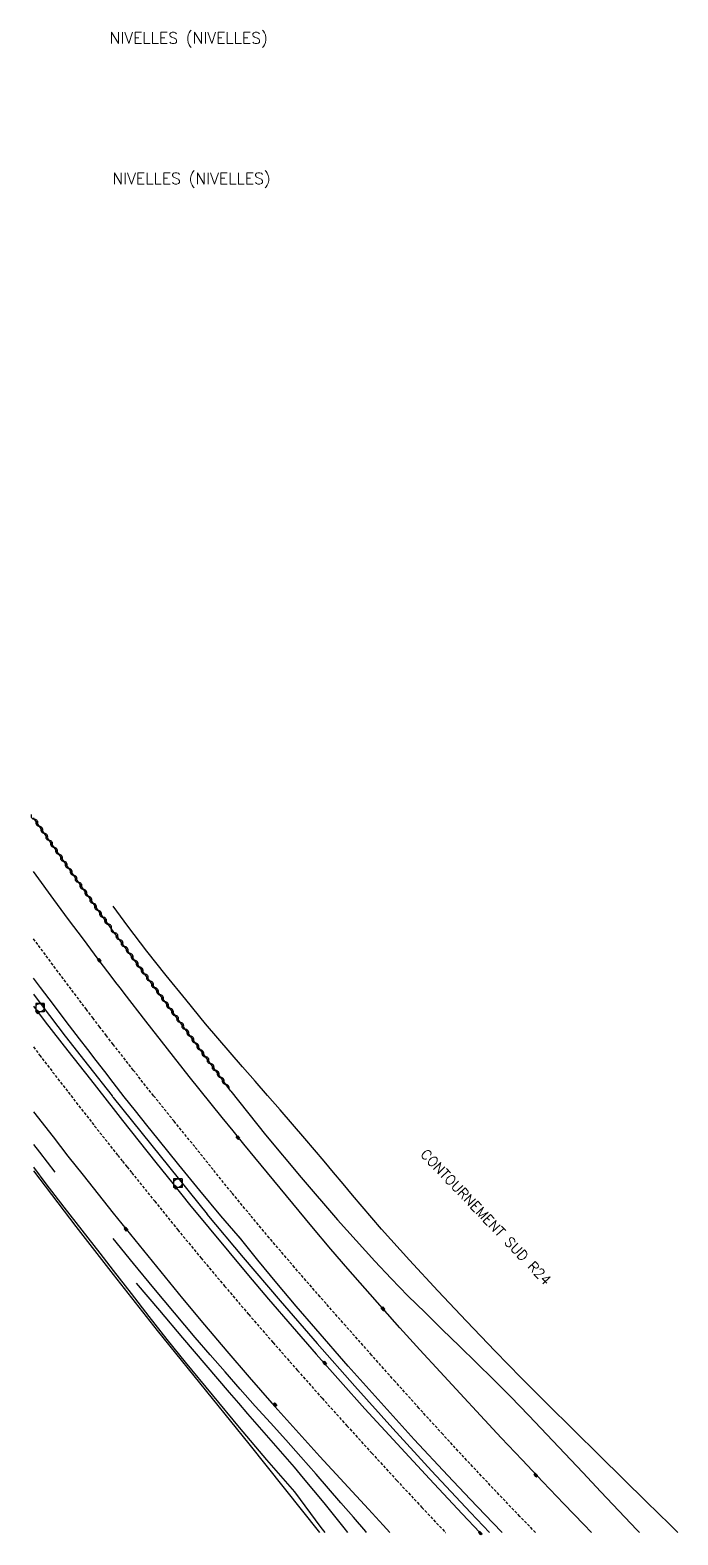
# Model space of a CAD drawing. Header units: millimetres. Extents: x 145999 to 147000, y 141000 to 142001.
# Drawn here: x 145999.4 to 146113.1, y 140999.6 to 141263.7 of the extents above; entities that cross this region are included whole.
import ezdxf
from ezdxf.enums import TextEntityAlignment as Align

# ---------------------------------------------------------------- set-up
doc = ezdxf.new("R2010")
doc.units = ezdxf.units.MM
doc.linetypes.add('DASHED', pattern=[0.75, 0.5, -0.25])
doc.layers.get('0').update_dxf_attribs({"linetype": 'CONTINUOUS'})
for name, color, linetype in [('W0001', 6, 'DASHED'), ('W0008', 7, 'CONTINUOUS'), ('W0010', 4, 'CONTINUOUS'), ('W0211', 2, 'CONTINUOUS'), ('W0214', 2, 'CONTINUOUS'), ('W0300', 7, 'CONTINUOUS'), ('W0310', 3, 'CONTINUOUS'), ('W0330', 7, 'CONTINUOUS'), ('W0401', 7, 'CONTINUOUS'), ('W0420', 7, 'CONTINUOUS'), ('W0980', 7, 'CONTINUOUS'), ('W0989', 7, 'CONTINUOUS')]:
    doc.layers.add(name, color=color, linetype=linetype)
doc.styles.get("Standard").update_dxf_attribs({"font": 'romans.shx', "width": 0.85})

# ---------------------------------------------------------------- blocks, each defined once
blk = doc.blocks.new('T401')
for p, q in [((-0.3, 0.3), (0, 0.3)), ((-0.3, -0.25), (-0.3, 0.3)), ((-0.3, 0.15), (0, 0.15)), ((-0.3, 0), (0, 0)), ((0, 0.3), (0, -0.25)), ((-0.3, -0.15), (0, -0.15)), ((-0.3, -0.25), (-0.3, -0.3)), ((-0.3, -0.3), (0, -0.3)), ((0, -0.3), (0, -0.25))]:
    blk.add_line(p, q)
blk = doc.blocks.new('T420')
for p, q in [((0.75, 0.75), (-0.75, 0.75)), ((-0.75, 0.75), (-0.75, -0.75)), ((0.75, 0.75), (0.75, -0.75)), ((0.75, -0.75), (-0.75, -0.75))]:
    blk.add_line(p, q)
blk.add_ellipse((0, 0), major_axis=(-0.53, 0.53), ratio=1, start_param=3.926991, end_param=10.210176)
blk = doc.blocks.new('t310o')
at = {"color": 0, "linetype": 'Continuous'}
for centre, start, end in [((-0.5, 0.38), 216.8699, 323.1304), ((0.5, -0.37), 36.8699, 143.1303)]:
    blk.add_arc(centre, 0.625, start, end, dxfattribs=at)

msp = doc.modelspace()

# ---------------------------------------------------------------- linework, layer by layer
at = {"layer": 'W0001'}
for points in [[(146014, 141085.67), (146012.82, 141087.19), (146011.65, 141088.72), (146010.48, 141090.25), (146009.31, 141091.78), (146003.88, 141098.99), (146000, 141104.24)], [(146000, 141085.21), (146001.08, 141083.79), (146004.28, 141079.63), (146007.5, 141075.48), (146010.74, 141071.34), (146014, 141067.22)], [(146088.11, 141000), (146085.38, 141002.82), (146080.72, 141007.71), (146076.09, 141012.64), (146071.86, 141017.22), (146067.67, 141021.84), (146063.5, 141026.48), (146059.36, 141031.14), (146054.83, 141036.24), (146050.32, 141041.36), (146045.84, 141046.51), (146041.41, 141051.7), (146038.09, 141055.67), (146034.8, 141059.66), (146031.53, 141063.68), (146028.31, 141067.73), (146024.69, 141072.17), (146021.09, 141076.65), (146017.53, 141081.15), (146014, 141085.67)], [(146014, 141067.22), (146014.81, 141066.19), (146015.63, 141065.17), (146016.44, 141064.15), (146017.26, 141063.13), (146021.29, 141058.12), (146025.34, 141053.12), (146029.43, 141048.16), (146033.56, 141043.23), (146037.79, 141038.26), (146042.06, 141033.33), (146046.37, 141028.42), (146050.7, 141023.54), (146055.04, 141018.71), (146059.4, 141013.91), (146063.79, 141009.13), (146068.2, 141004.38), (146072.31, 141000)]]:
    msp.add_lwpolyline(points, dxfattribs=at)
at = {"layer": 'W0008'}
for points in [[(146014, 141097.17), (146011.37, 141100.63), (146008.76, 141104.11), (146006.17, 141107.59), (146003.59, 141111.09), (146000.46, 141115.4), (146000, 141116.03)], [(146014, 141078.99), (146012.51, 141080.91), (146011.03, 141082.83), (146009.55, 141084.75), (146008.07, 141086.67), (146005.77, 141089.66), (146003.49, 141092.65), (146001.22, 141095.64), (146000, 141097.27)], [(146031.21, 141075.22), (146027.35, 141080.04), (146023.51, 141084.89), (146019.71, 141089.76), (146015.93, 141094.65), (146015.45, 141095.28), (146014.96, 141095.91), (146014.48, 141096.54), (146014, 141097.17)], [(146000, 141092.37), (146002.07, 141089.65), (146006.03, 141084.55), (146010.01, 141079.48), (146014, 141074.41)], [(146036.67, 141051.18), (146032.92, 141055.6), (146029.21, 141060.04), (146025.52, 141064.51), (146021.87, 141069.01), (146019.89, 141071.49), (146017.91, 141073.98), (146015.95, 141076.49), (146014, 141078.99)], [(146000, 141073.85), (146003.44, 141069.42), (146006.06, 141066.07), (146008.7, 141062.72), (146011.35, 141059.39), (146014, 141056.06)], [(146014, 141074.41), (146014.42, 141073.88), (146014.83, 141073.35), (146015.25, 141072.82), (146015.66, 141072.29), (146018.58, 141068.6), (146021.51, 141064.91), (146024.45, 141061.23), (146027.41, 141057.57), (146030.83, 141053.39), (146034.28, 141049.23), (146037.75, 141045.09), (146041.24, 141040.97)], [(146097.98, 141000), (146096.6, 141001.41), (146093.1, 141005.02), (146089.42, 141008.87), (146085.77, 141012.75), (146082.13, 141016.63), (146078.5, 141020.53), (146074.94, 141024.36), (146071.38, 141028.2), (146067.83, 141032.06), (146064.32, 141035.93), (146061.26, 141039.36), (146058.23, 141042.8), (146055.21, 141046.26), (146052.22, 141049.74), (146048.85, 141053.73), (146045.52, 141057.74), (146042.2, 141061.76), (146038.89, 141065.79), (146036.96, 141068.14), (146035.04, 141070.5), (146033.12, 141072.85), (146031.21, 141075.22)], [(146014, 141056.06), (146026.14, 141041.08)], [(146082.26, 141000), (146080.62, 141001.68), (146076.65, 141005.81), (146072.72, 141009.98), (146066.84, 141016.34), (146061.02, 141022.75), (146055.25, 141029.21), (146049.55, 141035.73), (146046.13, 141039.72), (146042.74, 141043.74), (146039.4, 141047.79), (146036.09, 141051.88)], [(146026.14, 141041.08), (146030.02, 141036.45), (146033.93, 141031.84), (146037.88, 141027.26), (146041.86, 141022.71), (146046.06, 141018.01), (146050.3, 141013.34), (146054.56, 141008.7), (146058.82, 141004.06), (146061.37, 141001.27), (146062.54, 141000)], [(146041.24, 141040.97), (146045.42, 141036.12), (146049.64, 141031.29), (146053.9, 141026.49), (146058.19, 141021.72), (146063.83, 141015.53), (146069.51, 141009.38), (146075.24, 141003.27), (146078.35, 141000)]]:
    msp.add_lwpolyline(points, dxfattribs=at)
at = {"layer": 'W0010'}
for points in [[(146000, 141094.47), (146001.54, 141092.43), (146005.59, 141087.14), (146009.68, 141081.88), (146013.79, 141076.63), (146013.84, 141076.57), (146013.89, 141076.5), (146013.95, 141076.43), (146014, 141076.36)], [(146014, 141076.36), (146030.47, 141055.86)], [(146030.45, 141055.88), (146036.84, 141048.25), (146043.3, 141040.67), (146049.82, 141033.15), (146056.41, 141025.69), (146063.11, 141018.23), (146069.88, 141010.84), (146076.72, 141003.51), (146080.05, 141000)]]:
    msp.add_lwpolyline(points, dxfattribs=at)
at = {"layer": 'W0211'}
for points in [[(146113.14, 141000), (146111.73, 141001.38), (146107.62, 141005.38), (146103.53, 141009.39), (146099.45, 141013.42), (146094.83, 141017.99), (146090.21, 141022.56), (146085.62, 141027.16), (146081.08, 141031.81), (146076.02, 141037.1), (146070.99, 141042.43), (146066.03, 141047.82), (146061.13, 141053.26), (146059.41, 141055.22), (146057.72, 141057.2), (146056.04, 141059.18), (146054.37, 141061.18), (146052.7, 141063.18), (146051.04, 141065.18), (146049.36, 141067.17), (146047.67, 141069.15), (146045.5, 141071.68), (146043.31, 141074.19), (146041.1, 141076.69), (146038.9, 141079.2), (146036.7, 141081.7), (146034.52, 141084.22), (146032.35, 141086.75), (146030.2, 141089.3), (146026.73, 141093.52), (146023.29, 141097.77), (146019.91, 141102.06), (146016.58, 141106.4), (146015.93, 141107.28), (146015.28, 141108.15), (146014.64, 141109.04), (146014, 141109.92)], [(146000, 141064.09), (146002.17, 141061.2), (146005.33, 141057.12), (146008.5, 141053.06), (146011.67, 141049), (146012.25, 141048.25), (146012.84, 141047.5), (146013.42, 141046.75), (146014, 141046)], [(146014, 141046), (146017.13, 141041.95), (146020.27, 141037.91), (146023.44, 141033.89), (146026.64, 141029.9), (146031.36, 141024.14), (146036.12, 141018.43), (146040.94, 141012.76), (146045.81, 141007.14)], [(146045.81, 141007.14), (146050.47, 141000.87), (146051.14, 141000)]]:
    msp.add_lwpolyline(points, dxfattribs=at)
at = {"layer": 'W0214'}
msp.add_lwpolyline([(146058.46, 141000), (146058.33, 141000.14), (146056.16, 141002.68), (146053.99, 141005.21), (146051.81, 141007.73), (146049.61, 141010.25), (146046.96, 141013.24), (146044.29, 141016.23), (146041.62, 141019.21), (146038.95, 141022.18), (146036.29, 141025.17), (146033.63, 141028.17), (146031, 141031.18), (146028.39, 141034.21), (146024.74, 141038.52), (146021.14, 141042.86), (146017.56, 141047.22), (146014, 141051.6)], dxfattribs=at)
at = {"layer": 'W0300'}
for points in [[(146034.65, 141077.45), (146040.73, 141069.8), (146046.98, 141062.28), (146053.37, 141054.88), (146059.92, 141047.62), (146062.81, 141044.56), (146065.75, 141041.55), (146068.74, 141038.58), (146071.75, 141035.64), (146074.77, 141032.72), (146077.79, 141029.79), (146080.78, 141026.83), (146083.74, 141023.84), (146086.94, 141020.53), (146090.12, 141017.2), (146093.28, 141013.85), (146096.43, 141010.49), (146099.58, 141007.13), (146102.74, 141003.78), (146105.93, 141000.46), (146106.37, 141000)], [(146000, 141068.07), (146001.05, 141066.73), (146002.4, 141064.99), (146003.75, 141063.24)], [(146018.06, 141043.78), (146022.11, 141038.96), (146026.17, 141034.15), (146030.25, 141029.35), (146034.34, 141024.57), (146035.97, 141022.69), (146037.6, 141020.81), (146039.24, 141018.94), (146040.88, 141017.07), (146042.52, 141015.2), (146044.15, 141013.33), (146045.77, 141011.44), (146047.37, 141009.53), (146050.95, 141005.19), (146054.49, 141000.82), (146055.14, 141000)]]:
    msp.add_lwpolyline(points, dxfattribs=at)
at = {"layer": 'W0310'}
for points in [[(146014, 141105.57), (146011.45, 141109.05), (146000, 141125.46)], [(146034.64, 141077.45), (146014, 141105.57)]]:
    msp.add_lwpolyline(points, dxfattribs=at)
at = {"layer": 'W0330'}
for points in [[(146000, 141063.48), (146007.41, 141053.69), (146014, 141045.28)], [(146014, 141045.28), (146021.7, 141035.45), (146037.8, 141015.54)], [(146037.8, 141015.54), (146050.23, 141000)]]:
    msp.add_lwpolyline(points, dxfattribs=at)

# ---------------------------------------------------------------- block references
at = {"layer": 'W0310'}
for p, rotation in [((146000.19, 141125.19), 124.8972253120768), ((146001.04, 141123.96), 124.8972253120768), ((146001.9, 141122.73), 124.8972253120768), ((146002.76, 141121.5), 124.8972253120768), ((146003.62, 141120.27), 124.8972253120768), ((146004.48, 141119.04), 124.8972253120768), ((146005.33, 141117.81), 124.8972253120768), ((146006.19, 141116.58), 124.8972253120768), ((146007.05, 141115.35), 124.8972253120768), ((146007.91, 141114.12), 124.8972253120768), ((146008.77, 141112.89), 124.8972253120768), ((146009.63, 141111.66), 124.8972253120768), ((146010.48, 141110.43), 124.8972253120768), ((146011.34, 141109.2), 124.8972253120768), ((146012.23, 141107.99), 126.2697112338093), ((146013.11, 141106.78), 126.2697112338093), ((146014.23, 141105.26), 126.2697112338273), ((146015.11, 141104.05), 126.2697112338273), ((146016, 141102.84), 126.2697112338273), ((146016.89, 141101.64), 126.2697112338273), ((146017.77, 141100.43), 126.2697112338273), ((146018.66, 141099.22), 126.2697112338273), ((146019.55, 141098.01), 126.2697112338273), ((146020.44, 141096.8), 126.2697112338273), ((146021.32, 141095.59), 126.2697112338273), ((146022.21, 141094.38), 126.2697112338273), ((146023.1, 141093.17), 126.2697112338273), ((146023.99, 141091.96), 126.2697112338273), ((146024.87, 141090.75), 126.2697112338273), ((146025.76, 141089.54), 126.2697112338273), ((146026.65, 141088.33), 126.2697112338273), ((146027.54, 141087.12), 126.2697112338273), ((146028.42, 141085.91), 126.2697112338273), ((146029.31, 141084.7), 126.2697112338273), ((146030.2, 141083.49), 126.2697112338273), ((146031.09, 141082.29), 126.2697112338273), ((146031.97, 141081.08), 126.2697112338273), ((146032.86, 141079.87), 126.2697112338273), ((146033.75, 141078.66), 126.2697112338273)]:
    msp.add_blockref('t310o', p, dxfattribs=dict(at, rotation=rotation))
at = {"layer": 'W0401'}
for p, rotation in [((146011.67, 141100.53), 37.06922977768742), ((146000.56, 141091.28), 217.4154980568067), ((146036.01, 141069.41), 39.28453333308934), ((146024.79, 141060.5), 218.8622687267988), ((146016.12, 141053.12), 218.7961524956331), ((146061.47, 141039.37), 41.60327327328196), ((146051.04, 141029.63), 221.4939269536264), ((146042.3, 141022.3), 221.479487933721), ((146088.3, 141010.16), 43.36603581503553), ((146078.35, 140999.78), 223.6158208419392)]:
    msp.add_blockref('T401', p, dxfattribs=dict(at, rotation=rotation))
at = {"layer": 'W0420'}
for p in [(146001.15, 141092.12), (146025.35, 141061.32)]:
    msp.add_blockref('T420', p, dxfattribs=at)

# ---------------------------------------------------------------- texts
at = {"layer": 'W0980'}
for p in [(146027.26, 141262.19), (146027.76, 141237.53)]:
    msp.add_text('NIVELLES (NIVELLES)', height=2, dxfattribs=at).set_placement(p, align=Align.MIDDLE)
at = {"layer": 'W0989'}
msp.add_text('CONTOURNEMENT SUD R24', height=1.75, rotation=313.7022, dxfattribs=at).set_placement((146067.82, 141066.26))

doc.saveas('drawing.dxf')
